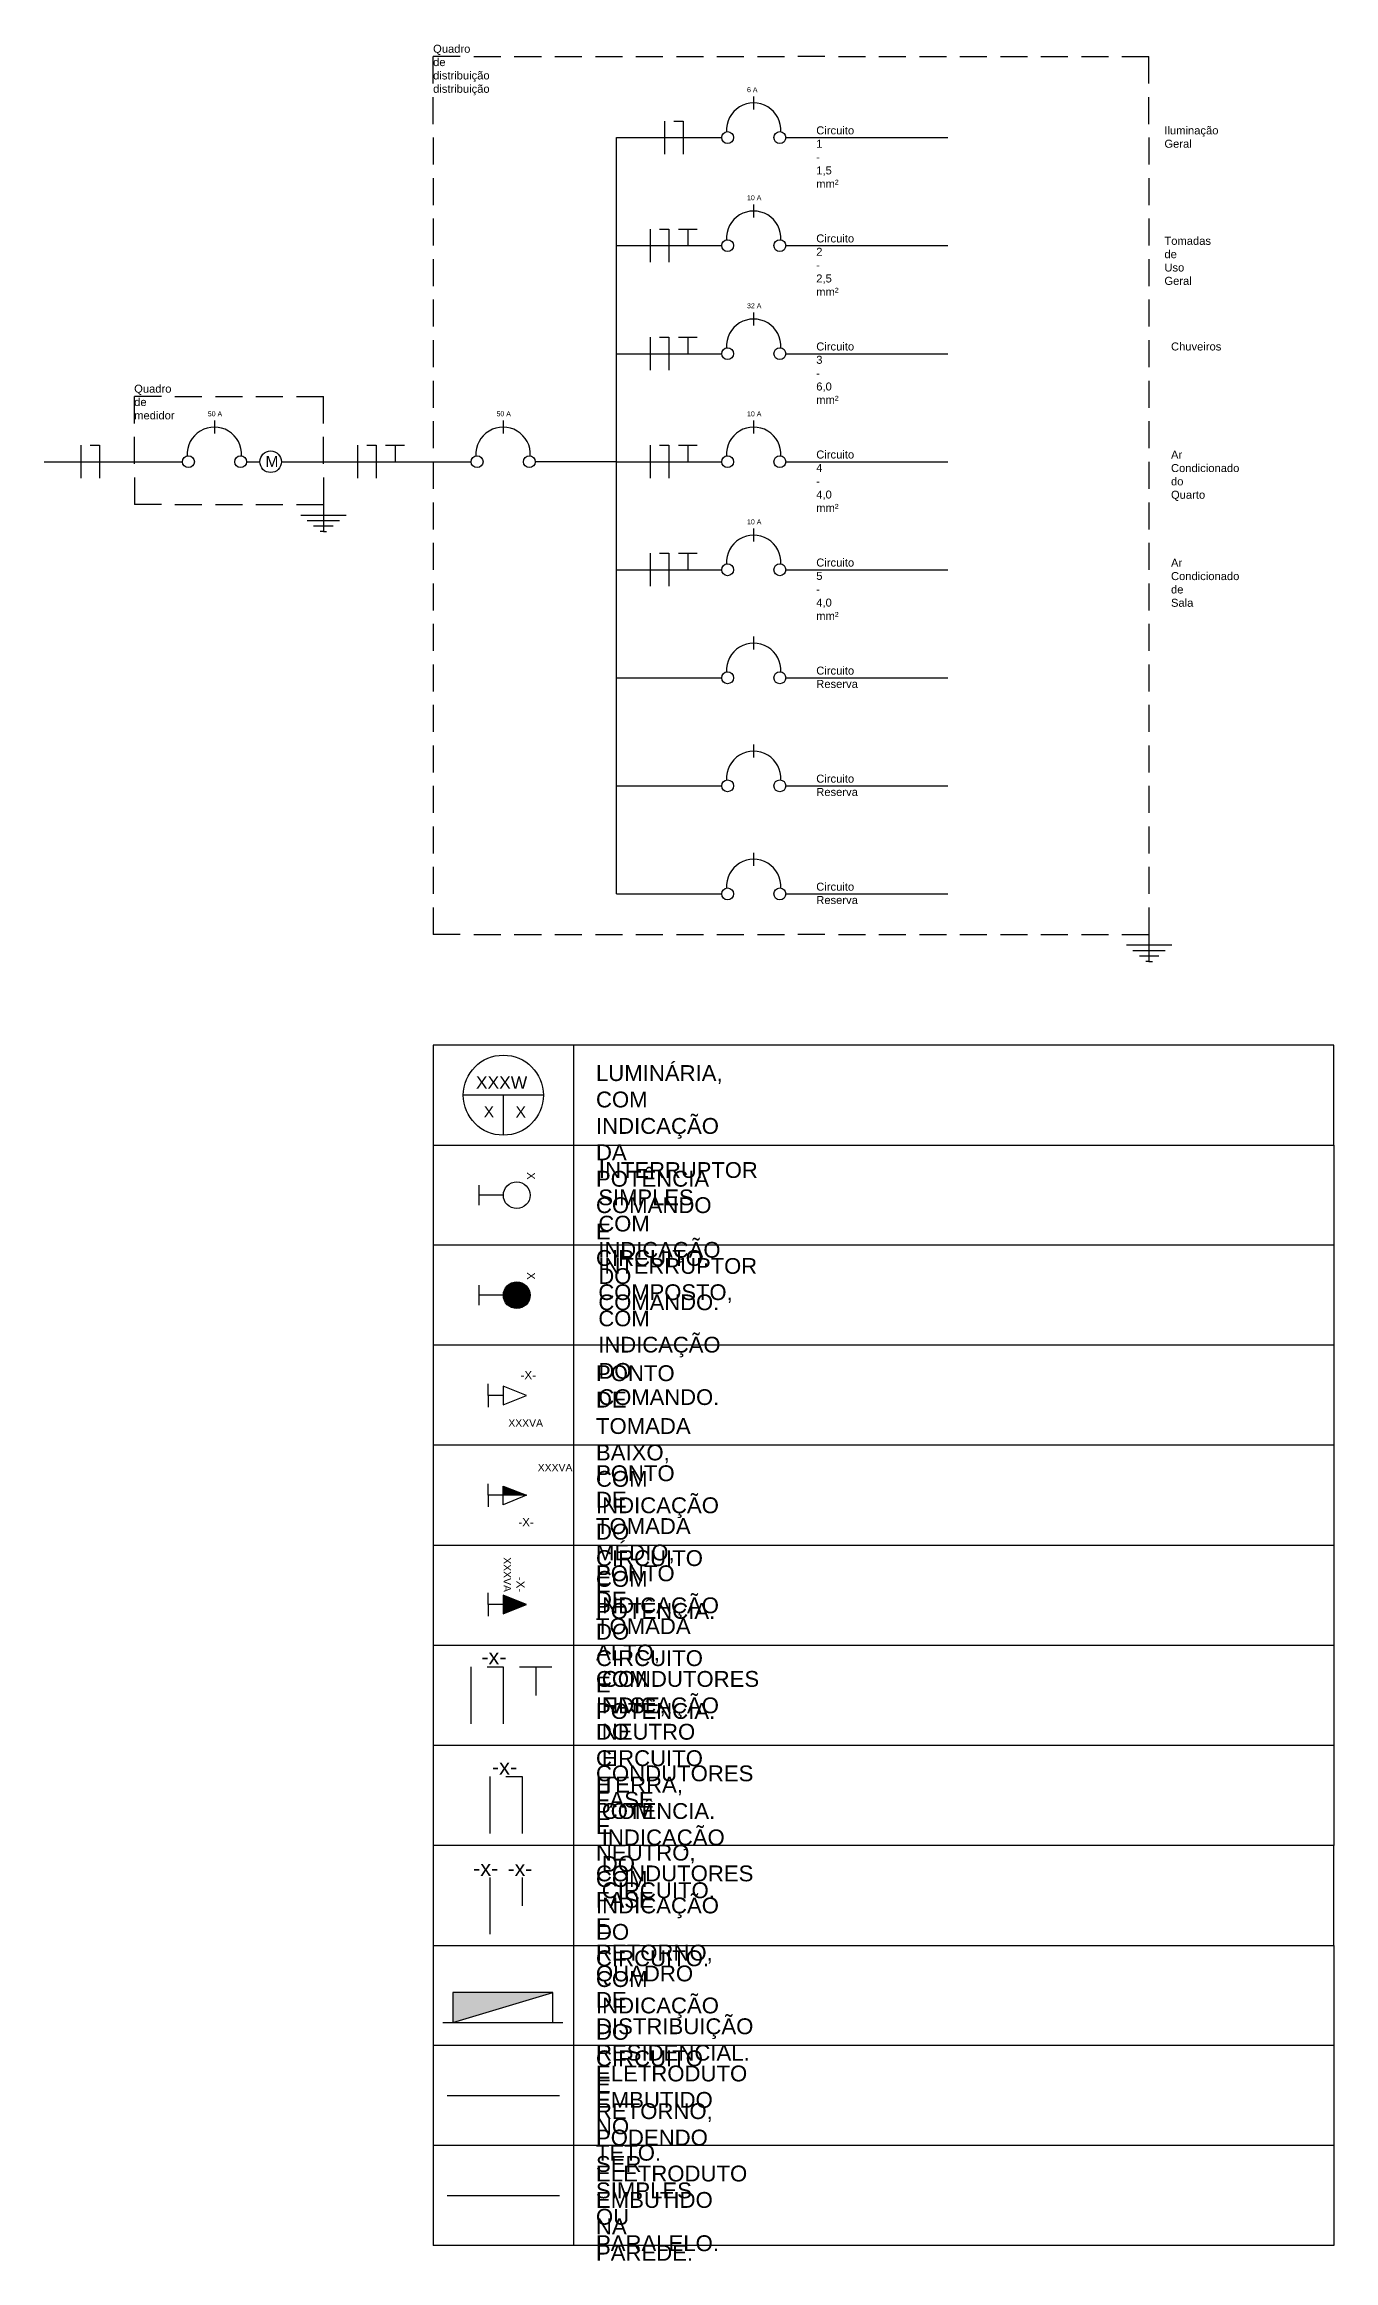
# Model space of a CAD drawing. Header units: millimetres. Extents: x -3873 to 17363, y -3177 to 7900.
# Drawn here: x 10919 to 17363, y -3177 to 7900 of the extents above; entities that cross this region are included whole.
import ezdxf
from ezdxf.enums import TextEntityAlignment as Align

# ---------------------------------------------------------------- set-up
doc = ezdxf.new("R2010")
doc.units = ezdxf.units.MM
for name, color, linetype in [('condutores', 2, 'Continuous'), ('eletroduto embutido na parede', 3, 'Continuous'), ('eletroduto embutido no teto', 170, 'Continuous'), ('interruptor', 190, 'Continuous'), ('luminária', 1, 'Continuous'), ('modelo', 7, 'Continuous'), ('ponto da tomada', 6, 'Continuous')]:
    doc.layers.add(name, color=color, linetype=linetype)
doc.styles.get("Standard").update_dxf_attribs({"font": ''})
doc.styles.get('Standard').set_extended_font_data('Arial')

# ---------------------------------------------------------------- blocks, each defined once
blk = doc.blocks.new('LUMINARIA')
at = {"layer": 'luminária'}
for p, q in [((0.2, 0), (-0.2, 0)), ((0, 0), (0, -0.2))]:
    blk.add_line(p, q, dxfattribs=at)
blk.add_circle((0, 0), 0.2, dxfattribs=at)
at = {"layer": 'luminária', "lineweight": 30, "flags": 104}
for tag, height, p in [('XXXW', 0.0648, (-0.129, 0.108)), ('X', 0.0723, (-0.121, -0.05)), ('X', 0.0723, (0.049, -0.05))]:
    blk.add_attdef(tag, text='', height=height, dxfattribs=at).set_placement(p, align=Align.TOP_LEFT)
blk = doc.blocks.new('LUMINARIA 007')
at = {"layer": 'ponto da tomada'}
blk.add_blockref('LUMINARIA', (0, 0), dxfattribs=at)
for tag, p, height in [('WWWX', (-0.137, 0.032), 0.0624), ('Z', (-0.098, -0.11), 0.0559), ('Y', (0.061, -0.112), 0.0559)]:
    blk.add_attdef(tag, p, '', height=height, dxfattribs=at)
blk = doc.blocks.new('INTERRUPTOR SIMPLES')
at = {"layer": 'interruptor'}
for p, q in [((0, 0.123), (0, 0)), ((-0.05, 0), (0.05, 0))]:
    blk.add_line(p, q, dxfattribs=at)
blk.add_circle((0, 0.19), 0.0667, dxfattribs=at)
blk.add_attdef('A', (-0.115, 0.242), '', height=0.0399, dxfattribs=at)
blk = doc.blocks.new('interruptor paralelo 007')
at = {"layer": 'interruptor'}
h = blk.add_hatch(color=256, dxfattribs=at)
h.dxf.hatch_style = 1
h.paths.add_polyline_path([(-0.257, 0, 1), (-0.123, 0, 1)])
for p, q in [((-0.123, 0), (0, 0)), ((0, -0.05), (0, 0.05))]:
    blk.add_line(p, q, dxfattribs=at)
blk.add_circle((-0.19, 0), 0.0667, dxfattribs=at)
blk.add_attdef('A', (-0.242, -0.115), '', height=0.0399, rotation=90, dxfattribs=at)
blk = doc.blocks.new('PONTO TOMADA BAIXO')
at = {"layer": 'ponto da tomada', "color": 6}
for p, q in [((-0.152, 0.092), (-0.382, 0)), ((-0.382, 0), (-0.152, -0.094)), ((-0.152, -0.094), (-0.152, 0.092)), ((-0.152, 0), (0, 0)), ((0, 0), (0, 0.116)), ((0, 0), (0, -0.116))]:
    blk.add_line(p, q, dxfattribs=at)
at = {"layer": 'ponto da tomada'}
for tag, p, height in [('XXXVA', (-0.525, 0.237), 0.0745), ('-X-', (-0.467, -0.245), 0.0832)]:
    blk.add_attdef(tag, p, '', height=height, dxfattribs=at)
blk = doc.blocks.new('PONTO DE TOMADA MEDIA 0.1')
at = {"layer": 'ponto da tomada'}
h = blk.add_hatch(color=6, dxfattribs=at)
h.dxf.hatch_style = 1
h.paths.add_polyline_path([(0.152, -0.092), (0.382, 0), (0.152, 0)])
at = {"layer": 'ponto da tomada', "color": 6}
for p, q in [((0, 0), (0, 0.116)), ((0.152, 0), (0, 0)), ((0, 0), (0, -0.116)), ((0.382, 0), (0.152, 0.094)), ((0.152, -0.092), (0.382, 0)), ((0.382, 0), (0.152, 0))]:
    blk.add_line(p, q, dxfattribs=at)
at = {"layer": 'ponto da tomada'}
blk.add_line((0.152, 0.094), (0.152, -0.092), dxfattribs=at)
for tag, p, height in [('-X-', (0.301, 0.227), 0.0832), ('XXXVA', (0.495, -0.315), 0.0745)]:
    blk.add_attdef(tag, p, '', height=height, dxfattribs=at)
blk = doc.blocks.new('PONTO DE TOMADA ALTA')
at = {"layer": 'luminária'}
h = blk.add_hatch(dxfattribs=at)
h.set_pattern_fill('ANGLE', color=6)
h.set_pattern_definition([(0, (-2762.286, -2359.205), (0, 6.985), [5.08, -1.905]), (90, (-2762.286, -2359.205), (-6.985, 4e-16), [5.08, -1.905])])
h.paths.add_polyline_path([(0, 0.382), (-0.094, 0.152), (0.092, 0.152)])
at = {"layer": 'ponto da tomada'}
h = blk.add_hatch(color=6, dxfattribs=at)
h.dxf.hatch_style = 1
h.paths.add_polyline_path([(0, 0.382), (-0.094, 0.152), (0.092, 0.152)])
at = {"layer": 'ponto da tomada', "color": 6}
for p, q in [((0, 0.382), (-0.094, 0.152)), ((0.092, 0.152), (0, 0.382)), ((0, 0), (-0.116, 0)), ((-0.094, 0.152), (0.092, 0.152)), ((0, 0.152), (0, 0)), ((0, 0), (0.116, 0))]:
    blk.add_line(p, q, dxfattribs=at)
at = {"layer": 'ponto da tomada'}
for tag, p, height in [('XXXVA', (-0.473, 0.154), 0.0745), ('-X-', (-0.278, 0.283), 0.0832)]:
    blk.add_attdef(tag, p, '', height=height, dxfattribs=at)
blk = doc.blocks.new('QUADRO DE DISTRIBUIÇÃO RESIDENCIAL')
at = {"layer": 'ponto da tomada'}
h = blk.add_hatch(color=6, dxfattribs=at)
h.dxf.hatch_style = 1
h.paths.add_polyline_path([(0.15, 0.25), (0, 0.25), (0.15, -0.25)])
for p, q in [((0, 0.3), (0, -0.3)), ((0.15, 0.25), (0, 0.25)), ((0, 0.25), (0.15, -0.25)), ((0.15, -0.25), (0.15, 0.25)), ((0, -0.25), (0.15, -0.25))]:
    blk.add_line(p, q, dxfattribs=at)
blk = doc.blocks.new('diagrama unifilar')
at = {"layer": 'modelo'}
blk.add_line((0.16, 0.206), (0.16, 0.141), dxfattribs=at)
for centre in [(0.03, 0), (0.291, 0)]:
    blk.add_circle(centre, 0.0297, dxfattribs=at)
blk.add_arc((0.16, 0.037), 0.136, 356.5851, 183.4149, dxfattribs=at)
blk.add_attdef('XXA', (0.127, 0.227), '', height=0.025, dxfattribs=at)
blk = doc.blocks.new('condutores fase neutro e terra')
at = {"layer": 'condutores'}
for p, q in [((-0.162, 0.142), (-0.162, -0.142)), ((-0.081, 0.142), (0, 0.142)), ((0, 0.142), (0, -0.142)), ((0.081, 0.142), (0.162, 0.142)), ((0.162, 0.142), (0.162, 0)), ((0.162, 0.142), (0.243, 0.142))]:
    blk.add_line(p, q, dxfattribs=at)
blk.add_attdef('-X-', (-0.11, 0.206), '', height=0.0773, dxfattribs=at)
blk = doc.blocks.new('condutor fase e neutro')
at = {"layer": 'condutores'}
for p, q in [((0, 0.142), (0, -0.142)), ((0.081, 0.142), (0.162, 0.142)), ((0.162, 0.142), (0.162, -0.142))]:
    blk.add_line(p, q, dxfattribs=at)
blk.add_attdef('-X-', (0.011, 0.152), '', height=0.0773, dxfattribs=at)
blk = doc.blocks.new('condutor fase e retorno')
at = {"layer": 'condutores'}
for p, q in [((0, 0.142), (0, -0.142)), ((0.162, 0.142), (0.162, 0))]:
    blk.add_line(p, q, dxfattribs=at)
for p, height in [((-0.083, 0.15), 0.0773), ((0.089, 0.15), 0.0751)]:
    blk.add_attdef('-X-', p, '', height=height, dxfattribs=at)

msp = doc.modelspace()

# ---------------------------------------------------------------- hatches: boundary and pattern name
at = {"layer": 'ponto da tomada'}
h = msp.add_hatch(color=6, dxfattribs=at)
h.dxf.hatch_style = 1
h.paths.add_polyline_path([(13213, 149), (13213, 56), (13328, 102)])

# ---------------------------------------------------------------- linework, layer by layer
at = {"layer": 'eletroduto embutido na parede'}
msp.add_line((12933, -2852), (13493, -2852), dxfattribs=at)
at = {"layer": 'eletroduto embutido no teto'}
msp.add_line((12933, -2352), (13493, -2352), dxfattribs=at)
at = {"layer": 'modelo'}
for p, q in [((12998, 7839), (12863, 7839)), ((12863, 7704), (12863, 7839)), ((13065, 7839), (13200, 7839)), ((13268, 7839), (13403, 7839)), ((13470, 7839), (13605, 7839)), ((13673, 7839), (13808, 7839)), ((13875, 7839), (14010, 7839)), ((14078, 7839), (14213, 7839)), ((14280, 7839), (14415, 7839)), ((14483, 7839), (14618, 7839)), ((14820, 7839), (14685, 7839)), ((14888, 7839), (15023, 7839)), ((15090, 7839), (15225, 7839)), ((15293, 7839), (15428, 7839)), ((15495, 7839), (15630, 7839)), ((15698, 7839), (15833, 7839)), ((15900, 7839), (16035, 7839)), ((16103, 7839), (16238, 7839)), ((16305, 7839), (16440, 7839)), ((16440, 7704), (16440, 7839)), ((12863, 7501), (12863, 7636)), ((16440, 7501), (16440, 7636)), ((12863, 7434), (12863, 7299)), ((13778, 3654), (13778, 7434)), ((13778, 7434), (14304, 7434)), ((14625, 7434), (15435, 7434)), ((16440, 7434), (16440, 7299)), ((12863, 7231), (12863, 7096)), ((16440, 7231), (16440, 7096)), ((12863, 7029), (12863, 6894)), ((16440, 7029), (16440, 6894)), ((13778, 6894), (14304, 6894)), ((14625, 6894), (15435, 6894)), ((12863, 6826), (12863, 6691)), ((16440, 6826), (16440, 6691)), ((12863, 6624), (12863, 6489)), ((16440, 6624), (16440, 6489)), ((12863, 6421), (12863, 6286)), ((13778, 6354), (14304, 6354)), ((14625, 6354), (15435, 6354)), ((16440, 6421), (16440, 6286)), ((12863, 6219), (12863, 6084)), ((16440, 6219), (16440, 6084)), ((11369, 6005), (11369, 6140)), ((11504, 6140), (11369, 6140)), ((11571, 6140), (11706, 6140)), ((11774, 6140), (11909, 6140)), ((11976, 6140), (12111, 6140)), ((12179, 6140), (12314, 6140)), ((12314, 6005), (12314, 6140)), ((12863, 6016), (12863, 5881)), ((16440, 6016), (16440, 5881)), ((11369, 5803), (11369, 5938)), ((12314, 5803), (12314, 5938)), ((10919, 5814), (11609, 5814)), ((11930, 5814), (11996, 5814)), ((12104, 5814), (13052, 5814)), ((12863, 5814), (12863, 5679)), ((13778, 5814), (13373, 5814)), ((13778, 5814), (14304, 5814)), ((14625, 5814), (15435, 5814)), ((16440, 5814), (16440, 5679)), ((11369, 5735), (11369, 5600)), ((12314, 5735), (12314, 5600)), ((11504, 5600), (11369, 5600)), ((11571, 5600), (11706, 5600)), ((11774, 5600), (11909, 5600)), ((11976, 5600), (12111, 5600)), ((12179, 5600), (12314, 5600)), ((12427, 5546), (12201, 5546)), ((12314, 5600), (12314, 5465)), ((12863, 5611), (12863, 5476)), ((16440, 5611), (16440, 5476)), ((12395, 5519), (12233, 5519)), ((12363, 5492), (12265, 5492)), ((12314, 5465), (12298, 5465)), ((12314, 5465), (12330, 5465)), ((12863, 5409), (12863, 5274)), ((16440, 5409), (16440, 5274)), ((13778, 5274), (14304, 5274)), ((14625, 5274), (15435, 5274)), ((12863, 5206), (12863, 5071)), ((16440, 5206), (16440, 5071)), ((12863, 5004), (12863, 4869)), ((16440, 5004), (16440, 4869)), ((12863, 4801), (12863, 4666)), ((16440, 4801), (16440, 4666)), ((13778, 4734), (14304, 4734)), ((14625, 4734), (15435, 4734)), ((12863, 4599), (12863, 4464)), ((16440, 4599), (16440, 4464)), ((12863, 4396), (12863, 4261)), ((16440, 4396), (16440, 4261)), ((12863, 4194), (12863, 4059)), ((13778, 4194), (14304, 4194)), ((14625, 4194), (15435, 4194)), ((16440, 4194), (16440, 4059)), ((12863, 3991), (12863, 3856)), ((16440, 3991), (16440, 3856)), ((12863, 3789), (12863, 3654)), ((16440, 3789), (16440, 3654)), ((12863, 3586), (12863, 3451)), ((13778, 3654), (14304, 3654)), ((14625, 3654), (15435, 3654)), ((16440, 3586), (16440, 3451)), ((12998, 3451), (12863, 3451)), ((13065, 3451), (13200, 3451)), ((13268, 3451), (13403, 3451)), ((13470, 3451), (13605, 3451)), ((13673, 3451), (13808, 3451)), ((13875, 3451), (14010, 3451)), ((14078, 3451), (14213, 3451)), ((14280, 3451), (14415, 3451)), ((14483, 3451), (14618, 3451)), ((14820, 3451), (14685, 3451)), ((14888, 3451), (15023, 3451)), ((15090, 3451), (15225, 3451)), ((15293, 3451), (15428, 3451)), ((15495, 3451), (15630, 3451)), ((15698, 3451), (15833, 3451)), ((15900, 3451), (16035, 3451)), ((16103, 3451), (16238, 3451)), ((16305, 3451), (16440, 3451)), ((16440, 3451), (16440, 3316)), ((16554, 3397), (16327, 3397)), ((16521, 3370), (16359, 3370)), ((16489, 3343), (16392, 3343)), ((16440, 3316), (16424, 3316)), ((16440, 3316), (16457, 3316)), ((12863, 2898), (12863, -3102)), ((17363, 2898), (12863, 2898)), ((13563, 2898), (13563, -3102)), ((17363, 2398), (17363, 2898)), ((12863, 2398), (17363, 2398)), ((17363, 2398), (17363, 1898)), ((17363, 1898), (12863, 1898)), ((17363, 1898), (17363, 1398)), ((17363, 1398), (12863, 1398)), ((17363, 1398), (17363, 898)), ((17363, 898), (12863, 898)), ((17363, 898), (17363, 398)), ((17363, 398), (12863, 398)), ((17363, 398), (17363, -102)), ((17363, -102), (12863, -102)), ((17363, -102), (17363, -602)), ((17363, -602), (12863, -602)), ((17363, -602), (17363, -1102)), ((17363, -1102), (12863, -1102)), ((17363, -1602), (17363, -1102)), ((12863, -1602), (17363, -1602)), ((17363, -1602), (17363, -2102)), ((17363, -2102), (12863, -2102)), ((17363, -2102), (17363, -2602)), ((17363, -2602), (12863, -2602)), ((17363, -2602), (17363, -3102)), ((17363, -3102), (12863, -3102))]:
    msp.add_line(p, q, dxfattribs=at)
msp.add_circle((12050, 5814), 54, dxfattribs=at)

# ---------------------------------------------------------------- block references
at = {"layer": 'condutores'}
for name, p, xscale, yscale, zscale in [('condutor fase e neutro', (14018, 7434), 578.6645071495601, 578.6645071495601, 578.6645071495601), ('condutores fase neutro e terra', (14041, 6894), 578.62213174442, 578.62213174442, 578.62213174442), ('condutores fase neutro e terra', (14041, 6354), 578.62213174442, 578.62213174442, 578.62213174442), ('condutor fase e neutro', (11101, 5814), 578.6645071495601, 578.6645071495601, 578.6645071495601), ('condutores fase neutro e terra', (12578, 5814), 578.62213174442, 578.62213174442, 578.62213174442), ('condutores fase neutro e terra', (14041, 5814), 578.62213174442, 578.62213174442, 578.62213174442), ('condutores fase neutro e terra', (14041, 5274), 578.62213174442, 578.62213174442, 578.62213174442)]:
    msp.add_blockref(name, p, dxfattribs=dict(at, xscale=xscale, yscale=yscale, zscale=zscale))
ref = msp.add_blockref('condutores fase neutro e terra', (13213, -352), dxfattribs=dict(at, xscale=1000, yscale=1000, zscale=1000))
ref.add_attrib('-X-', '-x-', (13103, -197), dxfattribs={"height": 77.3})
at = {"layer": 'condutores', "xscale": 1001.387016118518, "yscale": 1001.387016118518, "zscale": 1001.387016118518}
msp.add_blockref('condutor fase e neutro', (13145, -900), dxfattribs=at).add_auto_attribs({'-X-': '-x-'})
at = {"layer": 'condutores'}
ref = msp.add_blockref('condutor fase e retorno', (13146, -1404), dxfattribs=dict(at, xscale=1000, yscale=1000, zscale=1000))
ref.add_attrib('-X-', '-x-', (13062, -1254), dxfattribs={"height": 77.3})
ref.add_attrib('-X-', '-x-', (13235, -1254), dxfattribs={"height": 75.1})
at = {"layer": 'interruptor', "xscale": 1000, "yscale": 1000, "zscale": 1000, "rotation": 180}
msp.add_blockref('interruptor paralelo 007', (13090, 1648), dxfattribs=at).add_auto_attribs({'A': 'X'})
at = {"layer": 'luminária', "color": 1}
ref = msp.add_blockref('LUMINARIA 007', (13213, 2648), dxfattribs=dict(at, xscale=1000, yscale=1000, zscale=1000))
ref.add_attrib('Z', 'X', (13115, 2537), dxfattribs={"color": 1, "height": 55.9})
ref.add_attrib('Y', 'X', (13274, 2536), dxfattribs={"color": 1, "height": 55.9})
ref.add_attrib('WWWX', 'XXXW', (13076, 2680), dxfattribs={"color": 1, "height": 62.4})
at = {"layer": 'modelo', "xscale": 1000, "yscale": 1000, "zscale": 1000, "rotation": 270}
msp.add_blockref('INTERRUPTOR SIMPLES', (13090, 2148), dxfattribs=at).add_auto_attribs({'A': 'X'})
at = {"layer": 'modelo', "xscale": 1000, "yscale": 1000, "zscale": 1000, "rotation": 90}
msp.add_blockref('QUADRO DE DISTRIBUIÇÃO RESIDENCIAL', (13210, -1987), dxfattribs=at)
at = {"layer": 'ponto da tomada', "xscale": 1000, "yscale": 1000, "zscale": 1000}
for p, values in [((14304, 7434), {'XXA': '6 A'}), ((14304, 6894), {'XXA': '10 A'}), ((14304, 6354), {'XXA': '32 A'}), ((11609, 5814), {'XXA': '50 A'}), ((13052, 5814), {'XXA': '50 A'}), ((14304, 5814), {'XXA': '10 A'}), ((14304, 5274), {'XXA': '10 A'})]:
    msp.add_blockref('diagrama unifilar', p, dxfattribs=at).add_auto_attribs(values)
for p in [(14304, 4734), (14304, 4194), (14304, 3654)]:
    msp.add_blockref('diagrama unifilar', p, dxfattribs=at)
at = {"layer": 'ponto da tomada'}
ref = msp.add_blockref('PONTO TOMADA BAIXO', (13137, 1147), dxfattribs=dict(at, xscale=500, yscale=500, zscale=500, rotation=180))
ref.add_attrib('-X-', '-X-', (13299, 1228), dxfattribs={"height": 41.6})
ref.add_attrib('XXXVA', 'XXXVA', (13238, 991), dxfattribs={"height": 37.2})
ref = msp.add_blockref('PONTO DE TOMADA MEDIA 0.1', (13137, 648), dxfattribs=dict(at, xscale=-500, yscale=500, zscale=500, rotation=180))
ref.add_attrib('XXXVA', 'XXXVA', (13385, 768), dxfattribs={"height": 37.2})
ref.add_attrib('-X-', '-X-', (13288, 493), dxfattribs={"height": 41.6})
at = {"layer": 'ponto da tomada', "xscale": 500, "yscale": 500, "zscale": 500, "rotation": 270}
msp.add_blockref('PONTO DE TOMADA ALTA', (13137, 102), dxfattribs=at).add_auto_attribs({'XXXVA': 'XXXVA', '-X-': '-X-'})

# ---------------------------------------------------------------- texts
at = {"layer": 'modelo', "attachment_point": 1}
for s, width, gutter_width, insert, char_height in [('M', 0.0185, 0.28, (12024, 5843), 55.9), ('LUMINÁRIA, COM INDICAÇÃO DA POTÊNCIA COMANDO E CIRCUITO.', 3.71, 6.25, (13676, 2798), 79.2), ('{\\H1.1077x;\\PI}NTERRUPTOR SIMPLES, COM INDICAÇÃO DO COMANDO.', 3.9, 6.25, (13688, 2467), 78.65), ('{\\H1.1077x;\\P}INTERRUPTOR COMPOSTO, COM INDICAÇÃO DO COMANDO.', 3.35, 6.25, (13688, 1979), 78.65), ('PONTO DE TOMADA BAIXO, COM INDICAÇÃO DO CIRCUITO E POTÊNCIA.', 3.25, 6.25, (13676, 1298), 79.2), ('PONTO DE TOMADA MÉDIO, COM INDICAÇÃO DO CIRCUITO E POTÊNCIA.', 3.28, 6.25, (13676, 798), 79.2), ('PONTO DE TOMADA ALTO, COM INDICAÇÃO DO CIRCUITO E POTÊNCIA.', 3.2, 6.25, (13676, 298), 79.2), ('CONDUTORES FASE, NEUTRO  E TERRA, COM INDICAÇÃO DO CIRCUITO.', 3.09, 6.25, (13705, -230), 79.2), ('CONDUTORES FASE E NEUTRO, COM INDICAÇÃO DO CIRCUITO.', 2.35, 6.25, (13676, -702), 79.2), ('CONDUTORES FASE E RETORNO, COM INDICAÇÃO DO CIRCUITO E RETORNO, PODENDO SER SIMPLES OU PARALELO.', 3.86, 6.25, (13676, -1202), 79.2), ('QUADRO DE DISTRIBUIÇÃO RESIDENCIAL.', 2.3, 6.25, (13676, -1702), 79.2), ('ELETRODUTO EMBUTIDO NO TETO.', 2.34, 6.25, (13676, -2202), 79.2), ('ELETRODUTO EMBUTIDO NA PAREDE.', 2.26, 6.25, (13676, -2702), 79.2)]:
    msp.add_mtext_dynamic_manual_height_columns(s, width=width, gutter_width=gutter_width, heights=[0], dxfattribs=dict(at, insert=insert, char_height=char_height))
at = {"layer": 'ponto da tomada', "char_height": 40, "attachment_point": 1}
for s, width, insert in [('{\\C0;Quadro de distribuição distribuição}', 0.86, (12862, 7898)), ('{\\C0;Circuito 1 - 1,5 mm²}', 0.503, (14777, 7490)), ('{\\C0;Iluminação Geral}', 0.503, (16517, 7490)), ('{\\C0;Circuito 2 - 2,5 mm²}', 0.503, (14777, 6950)), ('{\\C0;Tomadas de Uso Geral}', 0.604, (16517, 6938)), ('{\\C0;Circuito 3 - 6,0 mm²}', 0.503, (14777, 6410)), ('{\\C0;Chuveiros}', 0.257, (16550, 6410)), ('{\\C0;Quadro de medidor}', 0.518, (11368, 6199)), ('{\\C0;Circuito 4 - 4,0 mm²}', 0.503, (14777, 5870)), ('{\\C0;Ar Condicionado do Quarto}', 0.701, (16550, 5869)), ('{\\C0;Circuito 5 - 4,0 mm²}', 0.503, (14777, 5330)), ('{\\C0;Ar Condicionado de Sala}', 0.626, (16550, 5329)), ('{\\C0;Circuito Reserva}', 0.503, (14777, 4790)), ('{\\C0;Circuito Reserva}', 0.503, (14777, 4250)), ('{\\C0;Circuito Reserva}', 0.503, (14777, 3710))]:
    msp.add_mtext_dynamic_manual_height_columns(s, width=width, gutter_width=5, heights=[0], dxfattribs=dict(at, insert=insert))

doc.saveas('drawing.dxf')
